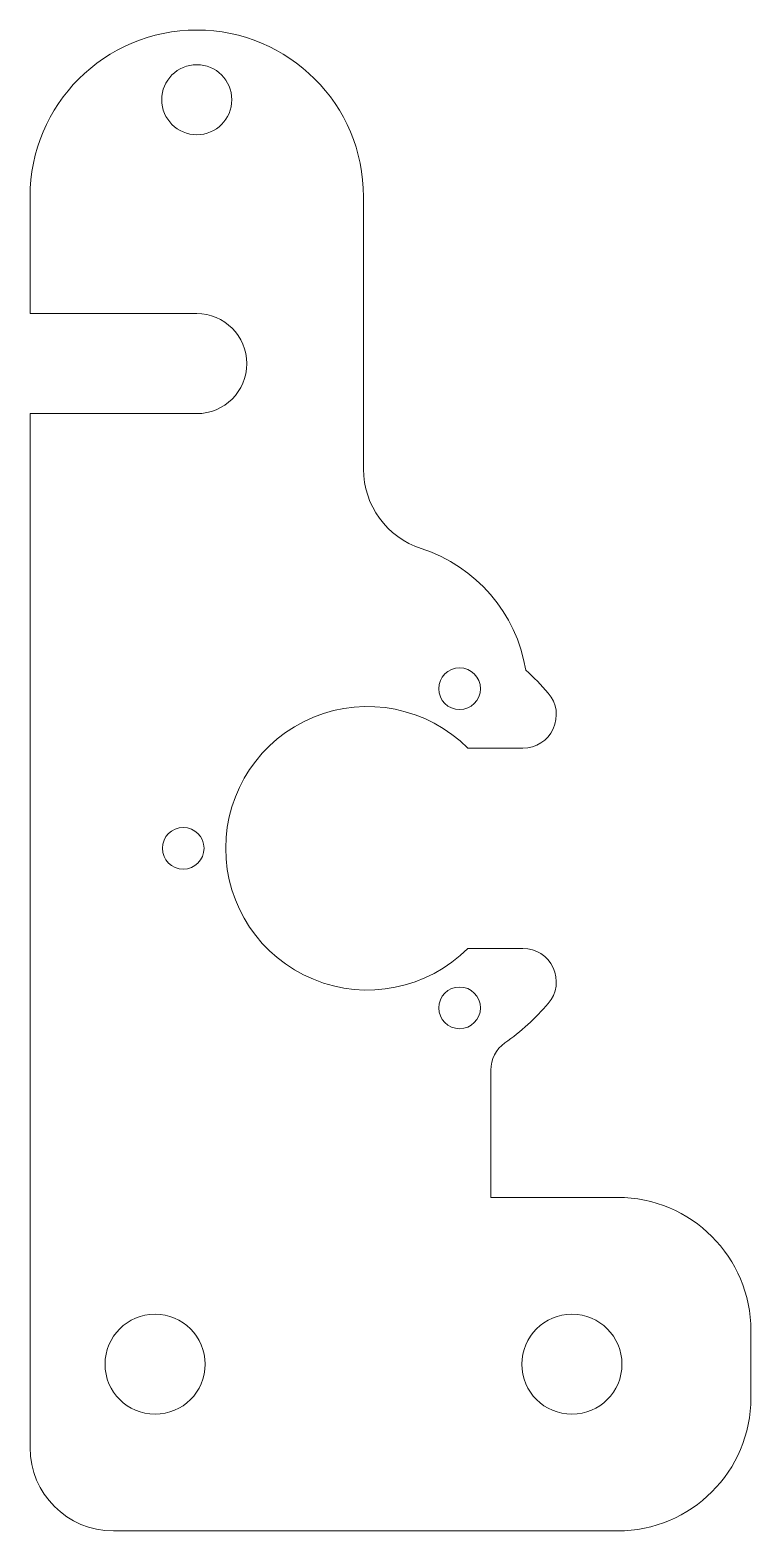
# Model space of a CAD drawing. Header units: millimetres. Extents: x 172.5 to 215.7, y 112.6 to 202.6.
import ezdxf

# ---------------------------------------------------------------- set-up
doc = ezdxf.new("R2010")
doc.units = ezdxf.units.MM
doc.layers.add('VISIBLE', color=7, linetype='Continuous', lineweight=0)

msp = doc.modelspace()

# ---------------------------------------------------------------- linework, layer by layer
at = {"layer": 'VISIBLE'}
for p, q in [((172.502, 185.608), (172.502, 192.613)), ((192.502, 192.613), (192.502, 176.278)), ((182.502, 185.608), (172.502, 185.608)), ((172.502, 179.608), (182.502, 179.608)), ((172.502, 117.608), (172.502, 179.608)), ((202.066, 159.545), (198.761, 159.545)), ((198.761, 147.545), (202.066, 147.545)), ((200.136, 140.241), (200.136, 132.608)), ((200.136, 132.608), (207.74, 132.608)), ((215.74, 124.608), (215.74, 120.608)), ((207.74, 112.608), (177.502, 112.608))]:
    msp.add_line(p, q, dxfattribs=at)
for centre, radius in [((182.502, 198.434), 2.1), ((198.264, 163.114), 1.25), ((181.691, 153.545), 1.25), ((198.264, 143.976), 1.25), ((180.002, 122.608), 3), ((205.002, 122.608), 3)]:
    msp.add_circle(centre, radius, dxfattribs=at)
for centre, radius, start, end in [((182.502, 192.613), 10, 0, 180), ((182.502, 182.608), 3, 270, 90), ((197.502, 176.278), 5, 180, 252.0986), ((193.133, 162.751), 9.215, 9.20994, 72.0986), ((192.74, 153.545), 14.287, 40.62218, 48.38229), ((192.74, 153.545), 8.5, 44.90087, 315.09913), ((202.066, 161.545), 2, 270, 40.62218), ((202.066, 145.545), 2, 319.37782, 90), ((192.74, 153.545), 14.287, 305.23165, 319.37782), ((202.136, 140.241), 2, 125.23165, 180), ((207.74, 124.608), 8, 0, 90), ((207.74, 120.608), 8, 270, 0), ((177.502, 117.608), 5, 180, 270)]:
    msp.add_arc(centre, radius, start, end, dxfattribs=at)

doc.saveas('drawing.dxf')
